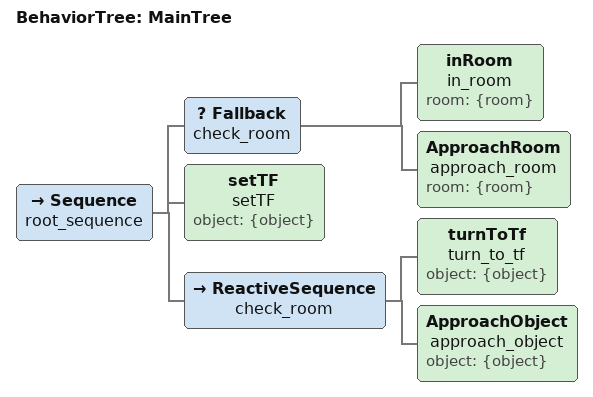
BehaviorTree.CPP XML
<root main_tree_to_execute = "MainTree" >
     <BehaviorTree ID="MainTree">
        <Sequence name="root_sequence">
            <!-- Utilizo Fallback por que en caso de que se cumpla -->
            <!-- la primera condicion, no es necesario AproachRoom -->
            <Fallback name="check_room"> <!-- Fallback: comprueba si esta en la habitacion, si no, va a ella-->
                <inRoom         name="in_room"        room="{room}"/>
                <ApproachRoom   name="approach_room"  room="{room}"/>
            </Fallback>
            <setTF         name="setTF"          object="{object}"/>
            <ReactiveSequence name="check_room"> <!-- Secuencia reactiva: si turnToTf no da success, no se ejcuta approach object-->
                <turnToTf        name="turn_to_tf"        object="{object}"/>
                <ApproachObject name="approach_object" object="{object}"/> <!-- Si esta en frente del objeto, se acerca-->
            </ReactiveSequence>
        </Sequence>
     </BehaviorTree>
 </root>
